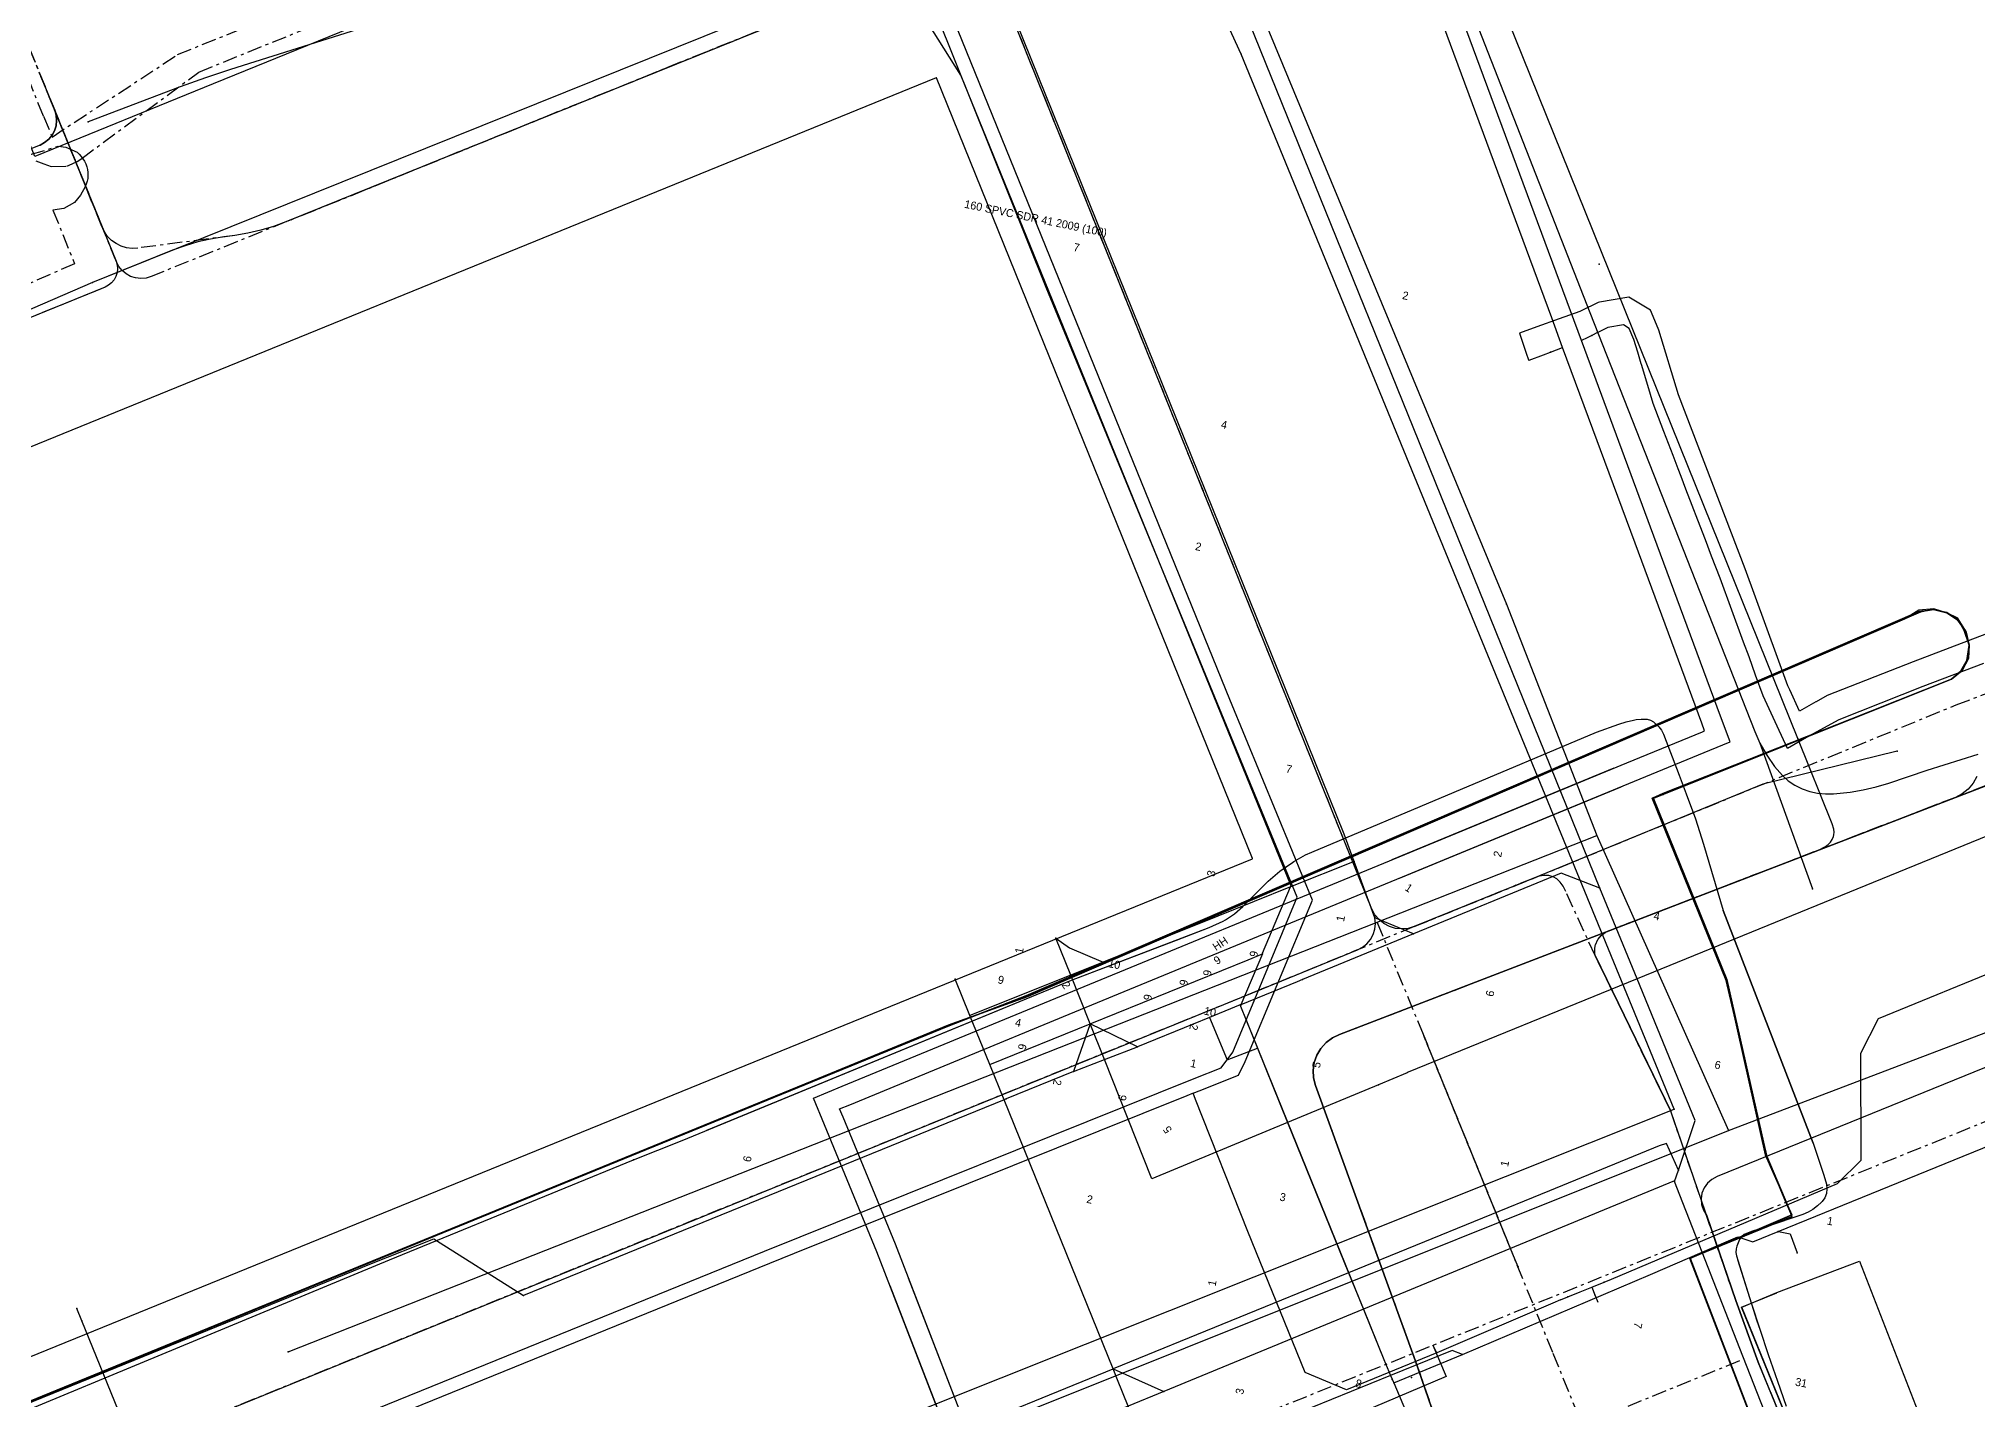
# Model space of a CAD drawing. Header units: metres. Extents: x -529 to 260, y -315 to 217.
# Drawn here: x -62.5 to 10.2, y -95.9 to -44.9 of the extents above; entities that cross this region are included whole.
import ezdxf

# ---------------------------------------------------------------- set-up
doc = ezdxf.new("R2010")
doc.units = ezdxf.units.M
doc.linetypes.add('DISUSED', pattern=[0.9943, 0.55, -0.1666, 0.1111, -0.1666])
for name, color, linetype, true_color in [('GM0772_GWA_Appurtenance', 7, 'Continuous', 0xba38a8), ('GM0772_GWA_Rioolleiding', 7, 'Continuous', 0xba38a8), ('KL1001_WAT_Appurtenance', 7, 'Continuous', 0x0000ff), ('KL1001_WAT_Waterleiding', 7, 'Continuous', 0x0000ff), ('KL1010_DAT_Appurtenance', 7, 'Continuous', 0x00ff00), ('KL1010_DAT_ExtraDetailinfo', 7, 'Continuous', 0x00ff00), ('KL1010_DAT_Telecommunicatiekabel', 7, 'Continuous', 0x00ff00), ('KL1011_DAT_ExtraGeometrie', 7, 'Continuous', 0x00ff00), ('KL1031_ELS_Appurtenance', 7, 'Continuous', 0x960000), ('KL1031_ELS_Elektriciteitskabel', 7, 'Continuous', 0x960000), ('KL1031_ELS_Mantelbuis', 7, 'Continuous', 0x960000), ('KL1031_EMS_Appurtenance', 7, 'Continuous', 0xc80000), ('KL1031_EMS_Elektriciteitskabel', 7, 'Continuous', 0xc80000), ('KL1031_EMS_Mantelbuis', 7, 'Continuous', 0xc80000), ('KL1031_GLD_Annotatie', 7, 'Continuous', 0xffffff), ('KL1031_GLD_Appurtenance', 7, 'Continuous', 0xffaf3c), ('KL1031_GLD_OlieGasChemicalienPijpleiding', 7, 'Continuous', 0xffaf3c), ('KL1051_DAT_Annotatie', 7, 'Continuous', 0xffffff), ('KL1051_DAT_Appurtenance', 7, 'Continuous', 0x00ff00), ('KL1051_DAT_Kabelbed', 7, 'Continuous', 0x00ff00), ('KL1051_DAT_Mantelbuis', 7, 'Continuous', 0x00ff00), ('KL1233_ELS_Appurtenance', 7, 'Continuous', 0x960000), ('KL1233_WRM_Appurtenance', 7, 'Continuous', 0x008080), ('KL1233_WRM_Mantelbuis', 7, 'Continuous', 0x008080), ('KL1233_WRM_ThermischePijpleiding', 7, 'Continuous', 0x008080)]:
    doc.layers.add(name, color=color, linetype=linetype, true_color=true_color)

msp = doc.modelspace()

# ---------------------------------------------------------------- linework, layer by layer
at = {"layer": 'GM0772_GWA_Appurtenance'}
for p in [(-17.399, -45.492), (-7.451, -66.125), (-4.065, -74.803), (-1.164, -85.059), (0.874, -85.862), (-53.129, -94.158)]:
    msp.add_point(p, dxfattribs=at)
at = {"layer": 'GM0772_GWA_Rioolleiding', "linetype": 'CONTINUOUS'}
for points in [[(-17.399, -45.492), (-29.328, -19.489)], [(-18.44, -39.619), (-7.451, -66.125)], [(-1.164, -85.059), (-17.399, -45.492)], [(-7.451, -66.125), (-4.065, -74.803)], [(-53.129, -94.158), (-4.065, -74.803)], [(-4.065, -74.803), (0.874, -85.862)], [(0.874, -85.862), (22.998, -77.442)], [(-42.146, -101.423), (-1.164, -85.059)], [(-60.143, -110.297), (0.874, -85.862)]]:
    msp.add_lwpolyline(points, dxfattribs=at)
at = {"layer": 'KL1001_WAT_Appurtenance'}
for p in [(-3.793, -91.55), (-5.154, -92.104), (-4.14, -92.023)]:
    msp.add_point(p, dxfattribs=at)
at = {"layer": 'KL1001_WAT_Waterleiding', "linetype": 'CONTINUOUS'}
for points in [[(-17.826, -69.697), (-21.924, -59.609), (-31.179, -36.822), (-31.26, -36.633), (-31.295, -36.544)], [(-19.201, -84.466), (-18.969, -84.374), (-17.497, -83.79), (-17.251, -83.277), (-14.727, -77.225), (-15.086, -76.354), (-15.481, -75.395), (-17.826, -69.697)], [(7.048, -81.432), (10.836, -79.885)], [(-3.793, -91.55), (-3.515, -91.438), (4.958, -87.851), (5.845, -86.971), (5.836, -82.963), (6.493, -81.657), (7.048, -81.432)], [(-19.201, -84.466), (-19.434, -84.559), (-34.158, -90.481), (-35.086, -90.853), (-74.202, -106.752)], [(-17.145, -89.65), (-19.109, -84.698), (-19.201, -84.466)], [(-5.432, -92.218), (-5.709, -92.334), (-10.066, -94.2), (-13.449, -95.589), (-15.006, -94.939), (-17.145, -89.65)], [(-4.256, -91.739), (-3.793, -91.55)], [(-5.432, -92.218), (-5.154, -92.104)], [(-5.154, -92.104), (-4.692, -91.916)], [(-4.692, -91.916), (-4.256, -91.739)], [(-4.256, -91.739), (-4.14, -92.023)], [(-4.14, -92.023), (-4.027, -92.303)], [(-10.207, -93.915), (-9.707, -95.089), (-15.597, -97.592), (-13.207, -103.218), (-15.706, -110.798), (-16.759, -113.872)], [(-10.066, -94.2), (-10.15, -94.03), (-10.207, -93.915)]]:
    msp.add_lwpolyline(points, dxfattribs=at)
at = {"layer": 'KL1010_DAT_Appurtenance'}
for p in [(-1.573, -73.256), (-28.393, -81.945), (2.968, -88.404)]:
    msp.add_point(p, dxfattribs=at)
at = {"layer": 'KL1010_DAT_ExtraDetailinfo', "linetype": 'CONTINUOUS'}
msp.add_lwpolyline([(-25.473, -80.819), (7.431, -66.665)], dxfattribs=at)
msp.add_lwpolyline([(-25.473, -80.819), (7.431, -66.665)], dxfattribs=at)
msp.add_lwpolyline([(-25.473, -80.819), (7.431, -66.665)], dxfattribs=at)
msp.add_lwpolyline([(-25.473, -80.819), (7.431, -66.665)], dxfattribs=at)
msp.add_lwpolyline([(-25.473, -80.819), (7.431, -66.665)], dxfattribs=at)
msp.add_lwpolyline([(-25.473, -80.819), (7.431, -66.665)], dxfattribs=at)
msp.add_lwpolyline([(-25.473, -80.819), (7.431, -66.665)], dxfattribs=at)
msp.add_lwpolyline([(-25.473, -80.819), (7.431, -66.665)], dxfattribs=at)
msp.add_lwpolyline([(-25.473, -80.819), (7.431, -66.665)], dxfattribs=at)
at = {"layer": 'KL1010_DAT_Telecommunicatiekabel', "linetype": 'CONTINUOUS'}
for points in [[(-107.225, -154.015), (-110.238, -146.575), (-118.023, -125.868), (-120.323, -120.239), (-120.07, -119.46), (-116.993, -118.182), (-28.389, -81.909), (-25.435, -80.851), (8.082, -66.412), (8.568, -66.295), (9.08, -66.46), (9.452, -66.638), (9.787, -67.175), (9.903, -67.661), (9.879, -68.161), (9.637, -68.609), (9.241, -68.931), (-1.987, -73.394), (0.786, -80.236), (2.252, -86.774), (2.974, -88.411), (3.244, -89.025), (-0.579, -90.662), (4.702, -104.351)], [(4.7, -104.351), (-0.566, -90.647), (3.257, -89.087), (2.966, -88.405), (2.297, -86.798), (0.804, -80.199), (-1.944, -73.404), (9.235, -68.938), (9.589, -68.621), (9.832, -68.186), (9.902, -67.647), (9.761, -67.128), (9.459, -66.709), (9.057, -66.441), (8.55, -66.332), (8.024, -66.403), (-25.473, -80.819), (-28.393, -81.945), (-116.993, -118.18), (-117.599, -116.701), (-117.983, -115.653), (-117.178, -114.086)], [(-116.993, -118.182), (-28.392, -81.946), (-25.473, -80.819), (8.025, -66.409), (8.555, -66.33), (9.057, -66.445), (9.458, -66.708), (9.766, -67.128), (9.902, -67.649), (9.833, -68.182), (9.595, -68.62), (9.238, -68.937), (-1.943, -73.407), (0.808, -80.197), (2.295, -86.796), (2.968, -88.404)], [(4.702, -104.351), (-0.579, -90.662), (3.244, -89.025), (2.329, -86.838), (0.786, -80.236), (-1.987, -73.394), (-1.578, -73.213), (9.241, -68.931), (9.637, -68.609), (9.815, -68.238), (9.903, -67.661), (9.71, -67.111), (9.452, -66.638), (9.08, -66.46), (8.568, -66.295), (8.005, -66.348), (7.468, -66.683), (-25.435, -80.851), (-28.389, -81.909), (-49.656, -90.653), (-82.42, -104.027)], [(-28.393, -81.945), (-25.473, -80.819), (7.431, -66.665), (8.025, -66.409), (8.555, -66.33), (9.057, -66.445), (9.458, -66.708), (9.766, -67.128), (9.902, -67.649), (9.833, -68.182), (9.595, -68.62), (9.238, -68.937), (-1.573, -73.256)], [(-28.392, -81.946), (-25.473, -80.819), (7.431, -66.665), (8.025, -66.409), (8.555, -66.33), (9.057, -66.445), (9.458, -66.708), (9.766, -67.128), (9.902, -67.649), (9.833, -68.182), (9.595, -68.62), (9.238, -68.937), (-1.573, -73.256)], [(2.968, -88.404), (3.254, -89.088), (-0.566, -90.652), (4.703, -104.349)], [(5.971, -103.787), (1.368, -92.483), (2.688, -91.945), (5.785, -90.759), (9.203, -99.545)], [(5.97, -103.787), (1.367, -92.483), (2.688, -91.946)]]:
    msp.add_lwpolyline(points, dxfattribs=at)
at = {"layer": 'KL1011_DAT_ExtraGeometrie', "linetype": 'CONTINUOUS'}
msp.add_lwpolyline([(-16.975, -75.67), (-16.974, -75.661), (-28.826, -46.39), (-28.836, -46.384), (-134.538, -89.48), (-134.544, -89.49), (-122.607, -118.745), (-122.597, -118.751), (-105.627, -111.785), (-16.976, -75.671), (-16.975, -75.67)], close=True, dxfattribs=at)
at = {"layer": 'KL1031_ELS_Appurtenance'}
for p in [(4.019, -76.806), (-40.182, -86.969)]:
    msp.add_point(p, dxfattribs=at)
at = {"layer": 'KL1031_ELS_Elektriciteitskabel', "linetype": 'CONTINUOUS'}
for points in [[(-7.044, 11.313), (-8.965, -16.911), (-9.978, -31.582), (-10.021, -32.576), (-10.015, -33.579), (-9.895, -37.243), (-9.845, -38.241), (-9.76, -39.237), (-9.571, -41.062), (-9.504, -41.555), (-9.403, -42.041), (-9.269, -42.518), (-9.104, -42.988), (-4.328, -55.183), (1.858, -70.897), (2.052, -71.334), (4.019, -76.806)], [(-9.104, -42.988), (-4.328, -55.183), (1.858, -70.897), (2.052, -71.334), (2.305, -71.783), (2.602, -72.207), (2.694, -72.327), (2.893, -72.553), (3.116, -72.748), (3.364, -72.912), (3.636, -73.045), (3.923, -73.144), (4.215, -73.209), (4.512, -73.237), (4.816, -73.231), (4.939, -73.222), (5.435, -73.169), (5.924, -73.086), (6.408, -72.974), (6.885, -72.832), (8.326, -72.354), (10.233, -71.75)], [(-40.182, -86.969), (-38.367, -86.234), (-36.515, -85.478), (-23.764, -80.229), (-18.602, -78.256), (-18.069, -78.009), (-17.991, -77.967), (-17.644, -77.739), (-17.332, -77.463), (-16.383, -76.518), (-15.952, -76.137), (-15.481, -75.807), (-15.421, -75.769), (-14.982, -75.531), (-14.754, -75.426), (-4.082, -70.928), (-3.237, -70.621), (-2.966, -70.536), (-2.688, -70.472), (-2.584, -70.453), (-2.406, -70.432), (-2.226, -70.437), (-2.18, -70.441), (-2.051, -70.472), (-1.938, -70.541), (-1.735, -70.728), (-1.636, -70.852), (-1.565, -70.994), (-0.976, -72.54), (-0.708, -73.231), (-0.365, -74.17), (-0.061, -75.122), (0.673, -77.608), (1.042, -78.544), (4.052, -86.339), (4.444, -87.536), (4.543, -87.882), (4.564, -88.052), (4.545, -88.224), (4.486, -88.385), (4.386, -88.524), (4.364, -88.548), (4.21, -88.694), (4.041, -88.823), (3.858, -88.928), (3.663, -89.01), (2.289, -89.48), (1.741, -89.652), (1.467, -89.767), (1.363, -89.847), (1.288, -89.955), (1.192, -90.207), (1.167, -90.302), (1.151, -90.436), (1.174, -90.569), (1.737, -92.363), (2.045, -93.316), (2.367, -94.26), (2.716, -95.259), (3.035, -96.206)], [(-72.057, -100.141), (-49.33, -90.718), (-42.745, -88.008), (-40.182, -86.969)]]:
    msp.add_lwpolyline(points, dxfattribs=at)
at = {"layer": 'KL1031_ELS_Elektriciteitskabel', "linetype": 'DISUSED'}
msp.add_lwpolyline([(-115.417, -136.602), (-104.843, -132.253), (15.234, -83.609), (15.458, -83.536), (15.663, -83.503), (15.852, -83.511), (16.024, -83.559), (16.177, -83.649), (16.314, -83.779), (16.434, -83.95), (16.537, -84.161), (16.843, -84.917)], dxfattribs=at)
at = {"layer": 'KL1031_ELS_Mantelbuis', "linetype": 'CONTINUOUS'}
for points in [[(-14.754, -75.426), (-4.082, -70.928)], [(-19.823, -78.724), (-18.602, -78.256), (-18.069, -78.009), (-17.991, -77.967), (-17.644, -77.739), (-17.332, -77.463), (-16.383, -76.518), (-15.952, -76.137), (-15.481, -75.807), (-15.421, -75.769), (-14.982, -75.531), (-14.754, -75.426)], [(4.052, -86.339), (1.042, -78.544), (0.673, -77.608)], [(-23.764, -80.229), (-19.823, -78.724)], [(-37.44, -85.857), (-23.764, -80.229)], [(-49.33, -90.718), (-42.745, -88.008)], [(1.217, -90.702), (1.737, -92.363), (1.94, -92.997), (2.045, -93.316)]]:
    msp.add_lwpolyline(points, dxfattribs=at)
at = {"layer": 'KL1031_EMS_Appurtenance'}
for p in [(-62.458, -46.205), (-62.458, -46.205), (-62.458, -46.205), (-62.458, -46.205), (-60.634, -48.036), (-22.859, -51.864), (-60.474, -54.065), (3.47, -71.158), (7.202, -71.636), (-16.635, -80.563), (-7.019, -90.982), (1.148, -92.243), (2.459, -95.707)]:
    msp.add_point(p, dxfattribs=at)
at = {"layer": 'KL1031_EMS_Elektriciteitskabel', "linetype": 'CONTINUOUS'}
for points in [[(3.47, -71.158), (-10.672, -36.076), (-10.842, -35.693), (-11.039, -35.323), (-11.102, -35.214), (-11.276, -34.984), (-11.502, -34.805), (-11.594, -34.748), (-11.761, -34.665), (-11.943, -34.613), (-12.13, -34.595), (-12.319, -34.611), (-12.716, -34.703), (-13.1, -34.838), (-20.057, -37.732), (-30.254, -41.878), (-60.474, -54.065), (-65.073, -56.051)], [(-22.859, -51.864), (-26.692, -42.356), (-28.847, -37.021), (-28.916, -36.892), (-29.008, -36.778), (-29.12, -36.685), (-29.249, -36.616), (-29.389, -36.573), (-29.535, -36.558), (-29.681, -36.573), (-29.821, -36.616), (-42.512, -41.937), (-43.442, -42.302), (-44.388, -42.625), (-55.291, -46.068), (-56.24, -46.383), (-57.179, -46.725), (-60.634, -48.036)], [(-28.254, -41.693), (-44.899, -48.418), (-53.22, -51.79), (-53.687, -51.961), (-54.163, -52.103), (-54.648, -52.214), (-55.138, -52.295), (-55.549, -52.349), (-56.041, -52.429), (-56.525, -52.54), (-57, -52.681), (-57.468, -52.853), (-60.474, -54.065)], [(7.202, -71.636), (2.162, -72.874), (-6.431, -76.398), (-10.909, -78.216), (-11.136, -78.284), (-11.373, -78.306), (-11.609, -78.283), (-11.836, -78.214), (-12.046, -78.104), (-12.231, -77.955), (-12.384, -77.772), (-12.499, -77.565), (-26.692, -42.356)], [(-62.458, -46.205), (-59.589, -53.258), (-59.547, -53.399), (-59.534, -53.546), (-59.549, -53.691), (-59.593, -53.832), (-59.663, -53.961), (-59.757, -54.074), (-59.871, -54.166), (-60.001, -54.235), (-134.71, -84.624)], [(-116.503, -139.398), (-122.795, -124.57), (-122.839, -124.43), (-122.854, -124.285), (-122.84, -124.14), (-122.798, -123.999), (-122.73, -123.87), (-122.636, -123.758), (-122.523, -123.665), (-122.394, -123.596), (-120.619, -122.874), (-16.635, -80.563), (-13.039, -79.089), (-12.852, -78.99), (-12.689, -78.857), (-12.553, -78.694), (-12.453, -78.508), (-12.391, -78.307), (-12.369, -78.097), (-12.389, -77.887), (-12.45, -77.685), (-22.859, -51.864)], [(-60.474, -54.065), (-65.073, -56.051), (-78.826, -61.72), (-99.312, -69.958), (-104.682, -72.376), (-105.069, -72.56), (-105.448, -72.761), (-106.083, -73.116), (-106.563, -73.367), (-107.054, -73.59), (-119.166, -78.722), (-129.976, -83.327)], [(2.459, -95.707), (1.987, -94.547), (1.148, -92.243), (-1.291, -85.144), (-4.131, -79.297), (-4.14, -79.199), (-4.143, -79.062), (-4.12, -78.927), (-4.112, -78.894), (-4.029, -78.702), (-4.019, -78.688), (-3.901, -78.548), (-3.751, -78.44), (-3.703, -78.412), (4.219, -75.361), (4.51, -75.208), (4.611, -75.141), (4.698, -75.055), (4.763, -74.953), (4.805, -74.839), (4.82, -74.773), (4.833, -74.67), (4.822, -74.565), (4.76, -74.359), (3.47, -71.158)], [(11.494, -72.558), (-13.71, -82.268), (-13.975, -82.392), (-14.211, -82.567), (-14.408, -82.784), (-14.559, -83.036), (-14.658, -83.311), (-14.701, -83.601), (-14.686, -83.894), (-14.614, -84.178), (-10.861, -94.517), (-10.136, -96.612)], [(11.494, -72.558), (-13.71, -82.268), (-13.975, -82.392), (-14.211, -82.567), (-14.408, -82.784), (-14.559, -83.036), (-14.658, -83.311), (-14.701, -83.601), (-14.686, -83.894), (-14.614, -84.178), (-10.861, -94.517), (-10.136, -96.612)], [(11.494, -72.558), (-13.71, -82.268), (-13.975, -82.392), (-14.211, -82.567), (-14.408, -82.784), (-14.559, -83.036), (-14.658, -83.311), (-14.701, -83.601), (-14.686, -83.894), (-14.614, -84.178), (-10.861, -94.517), (-10.136, -96.612)], [(11.494, -72.558), (-13.71, -82.268), (-13.975, -82.392), (-14.211, -82.567), (-14.408, -82.784), (-14.559, -83.036), (-14.658, -83.311), (-14.701, -83.601), (-14.686, -83.894), (-14.614, -84.178), (-10.861, -94.517), (-10.136, -96.612)], [(11.494, -72.558), (-13.71, -82.268), (-13.975, -82.392), (-14.211, -82.567), (-14.408, -82.784), (-14.559, -83.036), (-14.658, -83.311), (-14.701, -83.601), (-14.686, -83.894), (-14.614, -84.178), (-10.861, -94.517), (-10.136, -96.612)], [(-10.136, -96.612), (-10.861, -94.517), (-14.614, -84.178), (-14.686, -83.894), (-14.701, -83.601), (-14.658, -83.311), (-14.559, -83.036), (-14.408, -82.784), (-14.211, -82.567), (-13.975, -82.392), (-13.71, -82.268), (11.494, -72.558)], [(11.494, -72.558), (-13.71, -82.268), (-13.975, -82.392), (-14.211, -82.567), (-14.408, -82.784), (-14.559, -83.036), (-14.658, -83.311), (-14.701, -83.601), (-14.686, -83.894), (-14.614, -84.178), (-10.861, -94.517), (-10.136, -96.612)], [(16.193, -82.796), (16.145, -82.681), (16.016, -82.418), (15.872, -82.205), (15.708, -82.036), (15.528, -81.91), (15.328, -81.828), (15.111, -81.789), (14.876, -81.794), (14.621, -81.843), (14.35, -81.935), (0.453, -87.591), (0.249, -87.699), (0.082, -87.843), (-0.044, -88.015), (-0.123, -88.21), (-0.153, -88.422), (-0.133, -88.64), (-0.062, -88.857), (0.056, -89.065), (1.148, -92.243), (1.987, -94.547), (5.782, -103.871)], [(2.459, -95.707), (5.781, -103.871)]]:
    msp.add_lwpolyline(points, dxfattribs=at)
at = {"layer": 'KL1031_EMS_Elektriciteitskabel', "linetype": 'DISUSED'}
for points in [[(-62.309, -47.816), (-61.99, -48.604), (-57.279, -45.513), (-34.941, -36.48)], [(-62.595, -49.499), (-62.301, -49.616), (-62.017, -49.714), (-61.429, -49.692), (-61.234, -49.615), (-61.048, -49.519), (-60.873, -49.404), (-56.486, -46.17), (-35.225, -37.537)], [(-7.019, -90.982), (-10.569, -82.263), (-12.499, -77.565), (-26.692, -42.356), (-26.801, -42.147), (-26.949, -41.964), (-27.129, -41.813), (-27.336, -41.7), (-27.56, -41.63), (-27.793, -41.605), (-28.029, -41.626), (-28.254, -41.693), (-44.899, -48.418), (-58.277, -53.838), (-58.465, -53.894), (-58.66, -53.911), (-58.855, -53.891), (-59.042, -53.832), (-59.214, -53.738), (-59.364, -53.612), (-59.486, -53.46), (-59.577, -53.286), (-62.458, -46.205)], [(-0.63, -106.715), (-5.715, -94.187), (-10.569, -82.263), (-12.499, -77.565), (-26.692, -42.356), (-26.801, -42.147), (-26.949, -41.964), (-27.129, -41.813), (-27.336, -41.7), (-27.56, -41.63), (-27.793, -41.605), (-28.029, -41.626), (-28.254, -41.693), (-44.899, -48.418), (-58.277, -53.838), (-58.465, -53.894), (-58.66, -53.911), (-58.855, -53.891), (-59.042, -53.832), (-59.214, -53.738), (-59.364, -53.612), (-59.486, -53.46), (-59.577, -53.286), (-62.458, -46.205)], [(-28.254, -41.693), (-44.899, -48.418), (-53.22, -51.79), (-53.687, -51.961), (-54.163, -52.103), (-54.648, -52.214), (-55.138, -52.295), (-58.772, -52.771), (-58.983, -52.781), (-59.193, -52.755), (-59.395, -52.695), (-59.584, -52.602), (-59.756, -52.479), (-59.904, -52.329), (-60.026, -52.155), (-60.116, -51.965), (-62.271, -46.666)], [(-52.634, -51.552), (-44.899, -48.418), (-28.254, -41.693), (-28.029, -41.626), (-27.793, -41.605), (-27.56, -41.63), (-27.336, -41.7), (-27.129, -41.813), (-26.949, -41.964), (-26.801, -42.147), (-26.692, -42.356)], [(-52.634, -51.552), (-44.899, -48.418), (-28.254, -41.693), (-28.029, -41.626), (-27.793, -41.605), (-27.56, -41.63), (-27.336, -41.7), (-27.129, -41.813), (-26.949, -41.964), (-26.801, -42.147), (-26.692, -42.356)], [(-7.51, -89.777), (-10.569, -82.263), (-12.499, -77.565), (-26.692, -42.356)], [(-22.859, -51.864), (-25.883, -44.361)], [(-22.859, -51.864), (-25.883, -44.361)], [(-62.832, -45.285), (-61.89, -47.601), (-61.834, -47.789), (-61.816, -47.984), (-61.836, -48.179), (-61.895, -48.366), (-61.989, -48.538), (-62.114, -48.689), (-62.266, -48.812), (-62.439, -48.904), (-63.292, -49.251), (-68.901, -51.532), (-69.088, -51.588), (-69.283, -51.605), (-69.478, -51.585), (-69.665, -51.527), (-69.836, -51.433), (-69.987, -51.308), (-70.11, -51.155), (-70.201, -50.981)], [(-68.901, -51.532), (-62.439, -48.904), (-62.266, -48.812), (-62.114, -48.689), (-61.989, -48.538), (-61.895, -48.366), (-61.836, -48.179), (-61.816, -47.984), (-61.834, -47.789), (-61.89, -47.601), (-62.832, -45.285)], [(-62.832, -45.285), (-62.084, -47.126)], [(-62.832, -45.285), (-62.084, -47.126)], [(-62.458, -46.205), (-59.589, -53.258), (-59.547, -53.399), (-59.534, -53.546), (-59.549, -53.691), (-59.593, -53.832), (-59.663, -53.961), (-59.757, -54.074), (-59.871, -54.166), (-60.001, -54.235), (-134.71, -84.624)], [(-62.309, -47.816), (-62.888, -46.389), (-63.659, -46.21)], [(-61.945, -47.465), (-60.117, -51.959)], [(-61.945, -47.465), (-60.117, -51.959)], [(-62.804, -49.259), (-61.757, -48.951), (-61.468, -48.981), (-61.05, -49.178), (-60.966, -49.251), (-60.891, -49.332), (-60.767, -49.515), (-60.72, -49.615), (-60.684, -49.719), (-60.659, -49.827), (-60.645, -49.937), (-60.643, -50.047), (-60.652, -50.157), (-60.673, -50.266), (-60.705, -50.372), (-60.748, -50.474), (-60.925, -50.785), (-61.149, -51.063), (-61.543, -51.283), (-61.959, -51.342), (-61.144, -53.355), (-100.268, -70.502)], [(-52.634, -51.552), (-53.22, -51.79), (-53.687, -51.961), (-54.163, -52.103), (-54.648, -52.214), (-55.138, -52.295), (-58.772, -52.771), (-58.983, -52.781), (-59.193, -52.755), (-59.395, -52.695), (-59.584, -52.602), (-59.756, -52.479), (-59.904, -52.329), (-60.026, -52.155), (-60.117, -51.959)], [(-52.634, -51.552), (-53.22, -51.79), (-53.687, -51.961), (-54.163, -52.103), (-54.648, -52.214), (-55.138, -52.295), (-58.772, -52.771), (-58.983, -52.781), (-59.193, -52.755), (-59.395, -52.695), (-59.584, -52.602), (-59.756, -52.479), (-59.904, -52.329), (-60.026, -52.155), (-60.117, -51.959)], [(-20.964, -56.566), (-22.859, -51.864)], [(-20.964, -56.566), (-22.859, -51.864)], [(-12.499, -77.565), (-20.964, -56.566)], [(-12.499, -77.565), (-20.964, -56.566)], [(-12.499, -77.565), (-20.964, -56.566)], [(9.405, -69.905), (11.619, -69.069)], [(-6.431, -76.398), (9.405, -69.905)], [(11.494, -72.558), (-13.71, -82.268), (-13.975, -82.392), (-14.211, -82.567), (-14.408, -82.784), (-14.559, -83.036), (-14.658, -83.311), (-14.701, -83.601), (-14.686, -83.894), (-14.614, -84.178), (-10.861, -94.517), (-10.136, -96.612)], [(10.189, -72.592), (10.049, -72.842), (9.864, -73.06), (9.64, -73.238), (9.385, -73.37), (5.149, -75.003)], [(1.148, -92.243), (-1.291, -85.144), (-4.131, -79.297), (-5.232, -76.899), (-5.327, -76.705), (-5.437, -76.549), (-5.564, -76.431), (-5.706, -76.349), (-5.864, -76.305), (-6.037, -76.298), (-6.226, -76.329), (-6.431, -76.398), (-10.909, -78.216), (-16.635, -80.563)], [(-10.909, -78.216), (-6.431, -76.398)], [(-5.715, -94.187), (-10.569, -82.263), (-12.499, -77.565)], [(-10.909, -78.216), (-11.136, -78.284), (-11.373, -78.306), (-11.609, -78.283), (-11.836, -78.214), (-12.046, -78.104), (-12.231, -77.955), (-12.384, -77.772), (-12.499, -77.565)], [(-5.715, -94.187), (-10.569, -82.263), (-12.499, -77.565)], [(-16.635, -80.563), (-120.619, -122.874)], [(-0.63, -106.715), (-5.715, -94.187)], [(-0.63, -106.715), (-5.715, -94.187)], [(1.288, -94.507), (-9.501, -98.893), (-9.793, -99.039), (-10.074, -99.207), (-10.342, -99.395), (-10.595, -99.602), (-10.962, -99.874), (-11.369, -100.083), (-15.063, -101.668), (-29.11, -107.644), (-41.916, -112.741), (-60.473, -120.203), (-104.866, -137.956)]]:
    msp.add_lwpolyline(points, dxfattribs=at)
at = {"layer": 'KL1031_EMS_Mantelbuis', "linetype": 'CONTINUOUS'}
for points in [[(-4.131, -79.297), (-1.291, -85.144)], [(-14.614, -84.178), (-10.861, -94.517)], [(-14.614, -84.178), (-10.861, -94.517)], [(-14.614, -84.178), (-10.861, -94.517)], [(-14.614, -84.178), (-10.861, -94.517)], [(-14.614, -84.178), (-10.861, -94.517)], [(-14.614, -84.178), (-10.861, -94.517)], [(-14.614, -84.178), (-10.861, -94.517)], [(-14.614, -84.178), (-10.861, -94.517)]]:
    msp.add_lwpolyline(points, dxfattribs=at)
at = {"layer": 'KL1031_GLD_Appurtenance'}
for p in [(-61.054, -92.537), (-60.866, -93.001)]:
    msp.add_point(p, dxfattribs=at)
at = {"layer": 'KL1031_GLD_OlieGasChemicalienPijpleiding', "linetype": 'CONTINUOUS'}
for points in [[(-142.643, -133.81), (-131.234, -129.294), (-129.302, -128.542), (-121.905, -125.585), (-35.274, -90.394), (-19.162, -83.909), (-18.15, -83.508), (-17.715, -82.92), (-15.295, -77.115), (-24.708, -54.247), (-31.558, -37.168), (-35.245, -28.212), (-36.43, -27), (-39.032, -26.977), (-39.141, 5.874)], [(-60.866, -93.001), (-61.054, -92.537)], [(-58.144, -99.684), (-60.866, -93.001)]]:
    msp.add_lwpolyline(points, dxfattribs=at)
at = {"layer": 'KL1051_DAT_Appurtenance'}
for p in [(-13.169, -75.772), (-3.945, -76.773), (-10.935, -78.492), (-24.344, -78.647), (-22.577, -79.547), (-16.604, -79.24), (-28.12, -80.187), (-15.097, -80.199), (-2.554, -80.176), (-2.554, -80.177), (-17.433, -81.155), (-17.423, -81.179), (-17.423, -81.179), (-17.411, -81.169), (-27.568, -81.55), (-23.063, -81.864), (-19.203, -81.879), (-18.585, -81.627), (-21.285, -82.731), (-16.789, -82.777), (-26.826, -83.387), (-23.691, -83.651), (-12.254, -84.145), (-26.209, -84.676), (-1.146, -87.772), (-1.004, -87.348), (0.637, -90.109), (2.728, -89.658), (2.739, -89.647), (3.453, -90.45), (3.453, -90.45), (-44.316, -92.048), (-9.101, -94.267), (-22.205, -94.806), (-11.735, -95.206), (-11.01, -95.126), (-20.302, -95.65), (-11.68, -95.33)]:
    msp.add_point(p, dxfattribs=at)
at = {"layer": 'KL1051_DAT_Kabelbed', "linetype": 'CONTINUOUS'}
for points in [[(-16.604, -79.24), (-16.594, -79.214), (-15.544, -76.725), (-15.529, -76.688), (-15.536, -76.658), (-27.906, -46.279), (-33.462, -37.461), (-33.791, -36.937), (-36.802, -32.157), (-37.168, -31.577), (-39.992, -29.212), (-48.559, -22.044), (-57.777, -14.507)], [(-3.945, -76.773), (-21.407, -33.631)], [(-32.641, -37.127), (-33.297, -37.393), (-33.462, -37.461), (-55.953, -46.61), (-62.635, -49.329), (-64.441, -44.885)], [(-13.168, -75.772), (-13.543, -74.749), (-25.822, -44.305)], [(61.658, -44.158), (65.09, -52.554), (-2.554, -80.176), (-2.554, -80.176)], [(-19.686, -66.468), (-21.194, -62.766)], [(-13.169, -75.772), (-15.544, -76.725), (-18.275, -77.821), (-22.577, -79.547)], [(-10.935, -78.492), (-12.393, -77.891), (-13.168, -75.772)], [(-3.945, -76.773), (-5.397, -76.218), (-10.935, -78.492)], [(-2.554, -80.177), (-2.554, -80.176), (-3.945, -76.773)], [(-10.935, -78.492), (-15.097, -80.199)], [(-24.344, -78.647), (-23.84, -79.011), (-22.577, -79.547)], [(-23.062, -81.865), (-23.062, -81.865), (-23.063, -81.864), (-23.792, -80.034), (-24.344, -78.647)], [(-22.577, -79.547), (-23.792, -80.034), (-27.569, -81.55), (-27.569, -81.55)], [(-23.063, -81.864), (-23.063, -81.864), (-17.136, -79.465), (-16.605, -79.24)], [(-16.604, -79.24), (-17.41, -81.146), (-17.423, -81.179)], [(-27.568, -81.55), (-27.569, -81.55), (-28.12, -80.187)], [(-15.097, -80.199), (-15.303, -80.284), (-17.41, -81.146), (-17.433, -81.155)], [(-2.554, -80.176), (-11.139, -83.681), (-11.18, -83.698), (-12.254, -84.145)], [(-1.003, -87.349), (-0.382, -85.494), (-2.554, -80.177)], [(-17.433, -81.155), (-18.585, -81.627)], [(-17.423, -81.179), (-17.431, -81.196), (-16.789, -82.777)], [(-26.826, -83.387), (-27.568, -81.55)], [(-26.825, -83.387), (-23.063, -81.864)], [(-23.063, -81.864), (-23.69, -83.65), (-23.691, -83.651)], [(-21.285, -82.731), (-23.062, -81.865), (-23.063, -81.864)], [(-12.254, -84.145), (-15.659, -85.562), (-20.747, -87.679), (-22.529, -83.206), (-23.062, -81.865)], [(-19.203, -81.879), (-21.285, -82.731)], [(-18.585, -81.627), (-19.203, -81.879)], [(-18.585, -81.627), (-17.919, -83.21), (-16.789, -82.777), (-16.789, -82.777)], [(-17.316, -81.478), (-12.05, -94.452)], [(-23.692, -83.65), (-23.69, -83.65), (-22.529, -83.206), (-21.285, -82.731)], [(-16.789, -82.777), (-15.659, -85.562), (-13.372, -91.197), (-12.816, -92.566), (-12.05, -94.453), (-11.797, -95.054), (-11.681, -95.331)], [(2.739, -89.646), (19.099, -82.989), (20.452, -82.44)], [(-22.205, -94.806), (-22.205, -94.806), (-22.205, -94.806), (-26.291, -84.709), (-26.826, -83.387)], [(-23.691, -83.651), (-26.209, -84.676)], [(-26.209, -84.676), (-26.291, -84.709), (-44.316, -92.048)], [(-1.004, -87.348), (-1.448, -86.352), (-1.726, -86.439), (-5.841, -88.121), (-13.372, -91.197), (-22.205, -94.806), (-22.205, -94.806)], [(-1.145, -87.773), (-1.145, -87.771), (-1.152, -87.757), (-4.576, -89.169), (-12.816, -92.566), (-20.302, -95.65)], [(-1.146, -87.772), (-1.145, -87.771), (-1.003, -87.349)], [(5.247, -104.108), (1.304, -94.04), (-0.111, -90.428), (-0.951, -88.283), (-1.145, -87.773)], [(-115.471, -117.512), (-114.34, -117.051), (-113.27, -116.616), (-50.016, -90.849), (-47.67, -89.925), (-44.316, -92.048)], [(-9.101, -94.268), (-2.054, -91.259), (-0.111, -90.428), (1.227, -89.856), (1.788, -90.034), (2.739, -89.646)], [(2.743, -89.646), (3.185, -89.745), (3.453, -90.45)], [(-9.101, -94.268), (-9.101, -94.267), (-9.489, -94.118), (-11.797, -95.054), (-20.65, -98.646), (-21.64, -96.202), (-22.042, -95.209), (-22.205, -94.806)], [(-11.68, -95.33), (-9.101, -94.267), (-9.101, -94.267)], [(-117.992, -133.924), (-117.992, -133.924), (-117.04, -133.535), (-107.516, -129.647), (-105.545, -128.843), (-95.14, -124.595), (-89.47, -122.281), (-87.078, -121.304), (-22.205, -94.806)], [(-22.205, -94.806), (-22.205, -94.806), (-20.302, -95.65)], [(-20.302, -95.65), (-21.64, -96.202), (-103.143, -129.794), (-104.904, -130.481)], [(-11.681, -95.331), (-5.891, -109.05)]]:
    msp.add_lwpolyline(points, dxfattribs=at)
at = {"layer": 'KL1051_DAT_Mantelbuis', "linetype": 'CONTINUOUS'}
for points in [[(-19.686, -66.468), (-21.194, -62.766)], [(-19.686, -66.468), (-21.194, -62.766)], [(-17.316, -81.478), (-12.05, -94.452)], [(-17.316, -81.478), (-12.05, -94.452)]]:
    msp.add_lwpolyline(points, dxfattribs=at)
at = {"layer": 'KL1233_ELS_Appurtenance'}
msp.add_point((-3.972, -53.367), dxfattribs=at)
at = {"layer": 'KL1233_WRM_Appurtenance'}
for p in [(-5.803, -56.67), (-4.253, -56.048)]:
    msp.add_point(p, dxfattribs=at)
at = {"layer": 'KL1233_WRM_Mantelbuis', "linetype": 'CONTINUOUS'}
for points in [[(-3.432, -72.279), (-11.753, -75.708)], [(-11.467, -76.402), (-3.146, -72.973)], [(-26.984, -98.869), (-29.87, -91.407)], [(-30.569, -91.678), (-27.683, -99.14)]]:
    msp.add_lwpolyline(points, dxfattribs=at)
at = {"layer": 'KL1233_WRM_ThermischePijpleiding', "linetype": 'CONTINUOUS'}
for points in [[(-5.346, -56.493), (-5.755, -55.386), (-9.14, -46.243), (-12.886, -36.12)], [(-4.64, -56.239), (-5.052, -55.125), (-8.435, -45.983), (-12.189, -35.842)], [(10.554, -67.233), (7.803, -68.281), (4.579, -69.551), (4.158, -69.785), (4.147, -69.792), (3.539, -70.131), (3.178, -69.341), (3.174, -69.334), (3.104, -69.182), (1.493, -64.799), (-1.003, -58.27), (-1.733, -55.853), (-2.015, -55.184), (-2.051, -55.1), (-2.869, -54.605), (-3.966, -54.792), (-4.014, -54.815), (-4.651, -55.127), (-4.671, -55.135), (-4.696, -55.144), (-5.479, -55.425), (-6.312, -55.723), (-6.964, -55.957), (-6.965, -55.958), (-6.964, -55.959), (-6.748, -56.604), (-6.714, -56.706), (-6.626, -56.966), (-6.61, -56.977), (-6.597, -56.978), (-6.065, -56.772), (-6.062, -56.771), (-5.803, -56.67)], [(10.439, -68.347), (8.164, -69.214), (5.008, -70.457), (3.891, -71.08), (3.08, -71.533), (2.553, -70.379), (2.179, -69.563), (1.892, -68.783), (1.643, -68.104), (1.441, -67.554), (0.556, -65.15), (0.241, -64.325), (0.006, -63.71), (-0.274, -62.977), (-0.488, -62.418), (-0.722, -61.806), (-0.9, -61.34), (-1.011, -61.051), (-1.204, -60.544), (-1.546, -59.648), (-1.95, -58.593), (-2.151, -57.929), (-2.389, -57.141), (-2.398, -57.113), (-2.532, -56.667), (-2.676, -56.193), (-2.847, -55.787), (-3.067, -55.653), (-3.656, -55.753), (-4.032, -55.938), (-4.033, -55.939), (-4.253, -56.048)], [(-26.45, -109.702), (-24.824, -109.095), (-24.146, -108.841), (-24.315, -108.374), (-27.146, -100.527), (-31.061, -90.408), (-33.02, -85.654), (-33.436, -84.646), (-32.367, -84.204), (-24.131, -80.811), (-12.055, -75.833), (-2.936, -72.075), (-0.107, -70.909), (-0.022, -70.874), (-0.129, -70.585), (-2.628, -63.836), (-5.346, -56.493)], [(-26.837, -110.649), (-24.562, -109.797), (-23.189, -109.284), (-23.609, -108.119), (-26.444, -100.265), (-30.364, -90.129), (-32.327, -85.368), (-32.457, -85.053), (-32.08, -84.898), (-23.846, -81.504), (-11.77, -76.527), (-2.65, -72.768), (0.178, -71.603), (0.932, -71.292), (0.574, -70.325), (-1.924, -63.575), (-4.64, -56.239)], [(-5.803, -56.67), (-5.582, -56.585), (-5.346, -56.493)], [(-4.253, -56.048), (-4.43, -56.136), (-4.64, -56.239)]]:
    msp.add_lwpolyline(points, dxfattribs=at)

# ---------------------------------------------------------------- texts
at = {"layer": 'KL1031_GLD_Annotatie', "insert": (-25.112, -51.699), "char_height": 0.3, "attachment_point": 5, "rotation": 348.363}
msp.add_mtext('160 SPVC SDR 41 2009 (100)', dxfattribs=at)
at = {"layer": 'KL1051_DAT_Annotatie', "char_height": 0.3, "attachment_point": 7}
for s, insert, rotation in [('7', (-23.71, -52.871), 348.563), ('2', (-11.378, -54.677), 348.663), ('4', (-18.176, -59.519), 348.763), ('2', (-19.144, -64.089), 348.563), ('7', (-15.746, -72.432), 348.563), ('2', (-7.656, -75.633), 78.363), ('3', (-18.394, -76.361), 78.863), ('1', (-11.289, -76.831), 326.863), ('4', (-1.953, -77.945), 348.463), ('1', (-13.547, -78.05), 78.463), ('1', (-25.594, -79.248), 78.863), (' HH', (-18.438, -79.203), 33.563), ('9', (-16.796, -79.382), 78.463), ('10', (-22.403, -79.738), 349.063), ('9', (-18.539, -80.095), 78.463), ('9', (-18.304, -79.665), 33.663), ('9', (-26.546, -80.344), 348.663), ('2', (-24.147, -80.402), 303.763), ('9', (-19.425, -80.457), 78.463), ('6', (-7.937, -80.862), 78.563), ('9', (-20.774, -81.009), 78.463), ('10', (-18.812, -81.515), 348.663), ('4', (-25.899, -81.944), 348.663), ('2', (-19.301, -81.852), 258.663), ('9', (-25.478, -82.867), 78.563), ('1', (-19.327, -83.473), 347.963), ('5', (-14.448, -83.542), 78.163), ('6', (0.33, -83.534), 348.463), ('2', (-24.419, -83.923), 258.663), ('9', (-21.989, -84.498), 259.863), ('5', (-19.972, -85.841), 123.563), ('6', (-35.79, -87.066), 78.563), ('1', (-7.392, -87.242), 78.463), ('2', (-23.218, -88.572), 348.663), ('3', (-15.98, -88.491), 348.663), ('1', (4.547, -89.387), 349.863), ('1', (-18.363, -91.724), 78.463), ('7', (-2.644, -93.033), 257.563), ('8', (-13.136, -95.481), 347.863), ('31', (3.353, -95.431), 349.363), ('3', (-17.322, -95.784), 78.663)]:
    msp.add_mtext(s, dxfattribs=dict(at, insert=insert, rotation=rotation))

doc.saveas('drawing.dxf')
